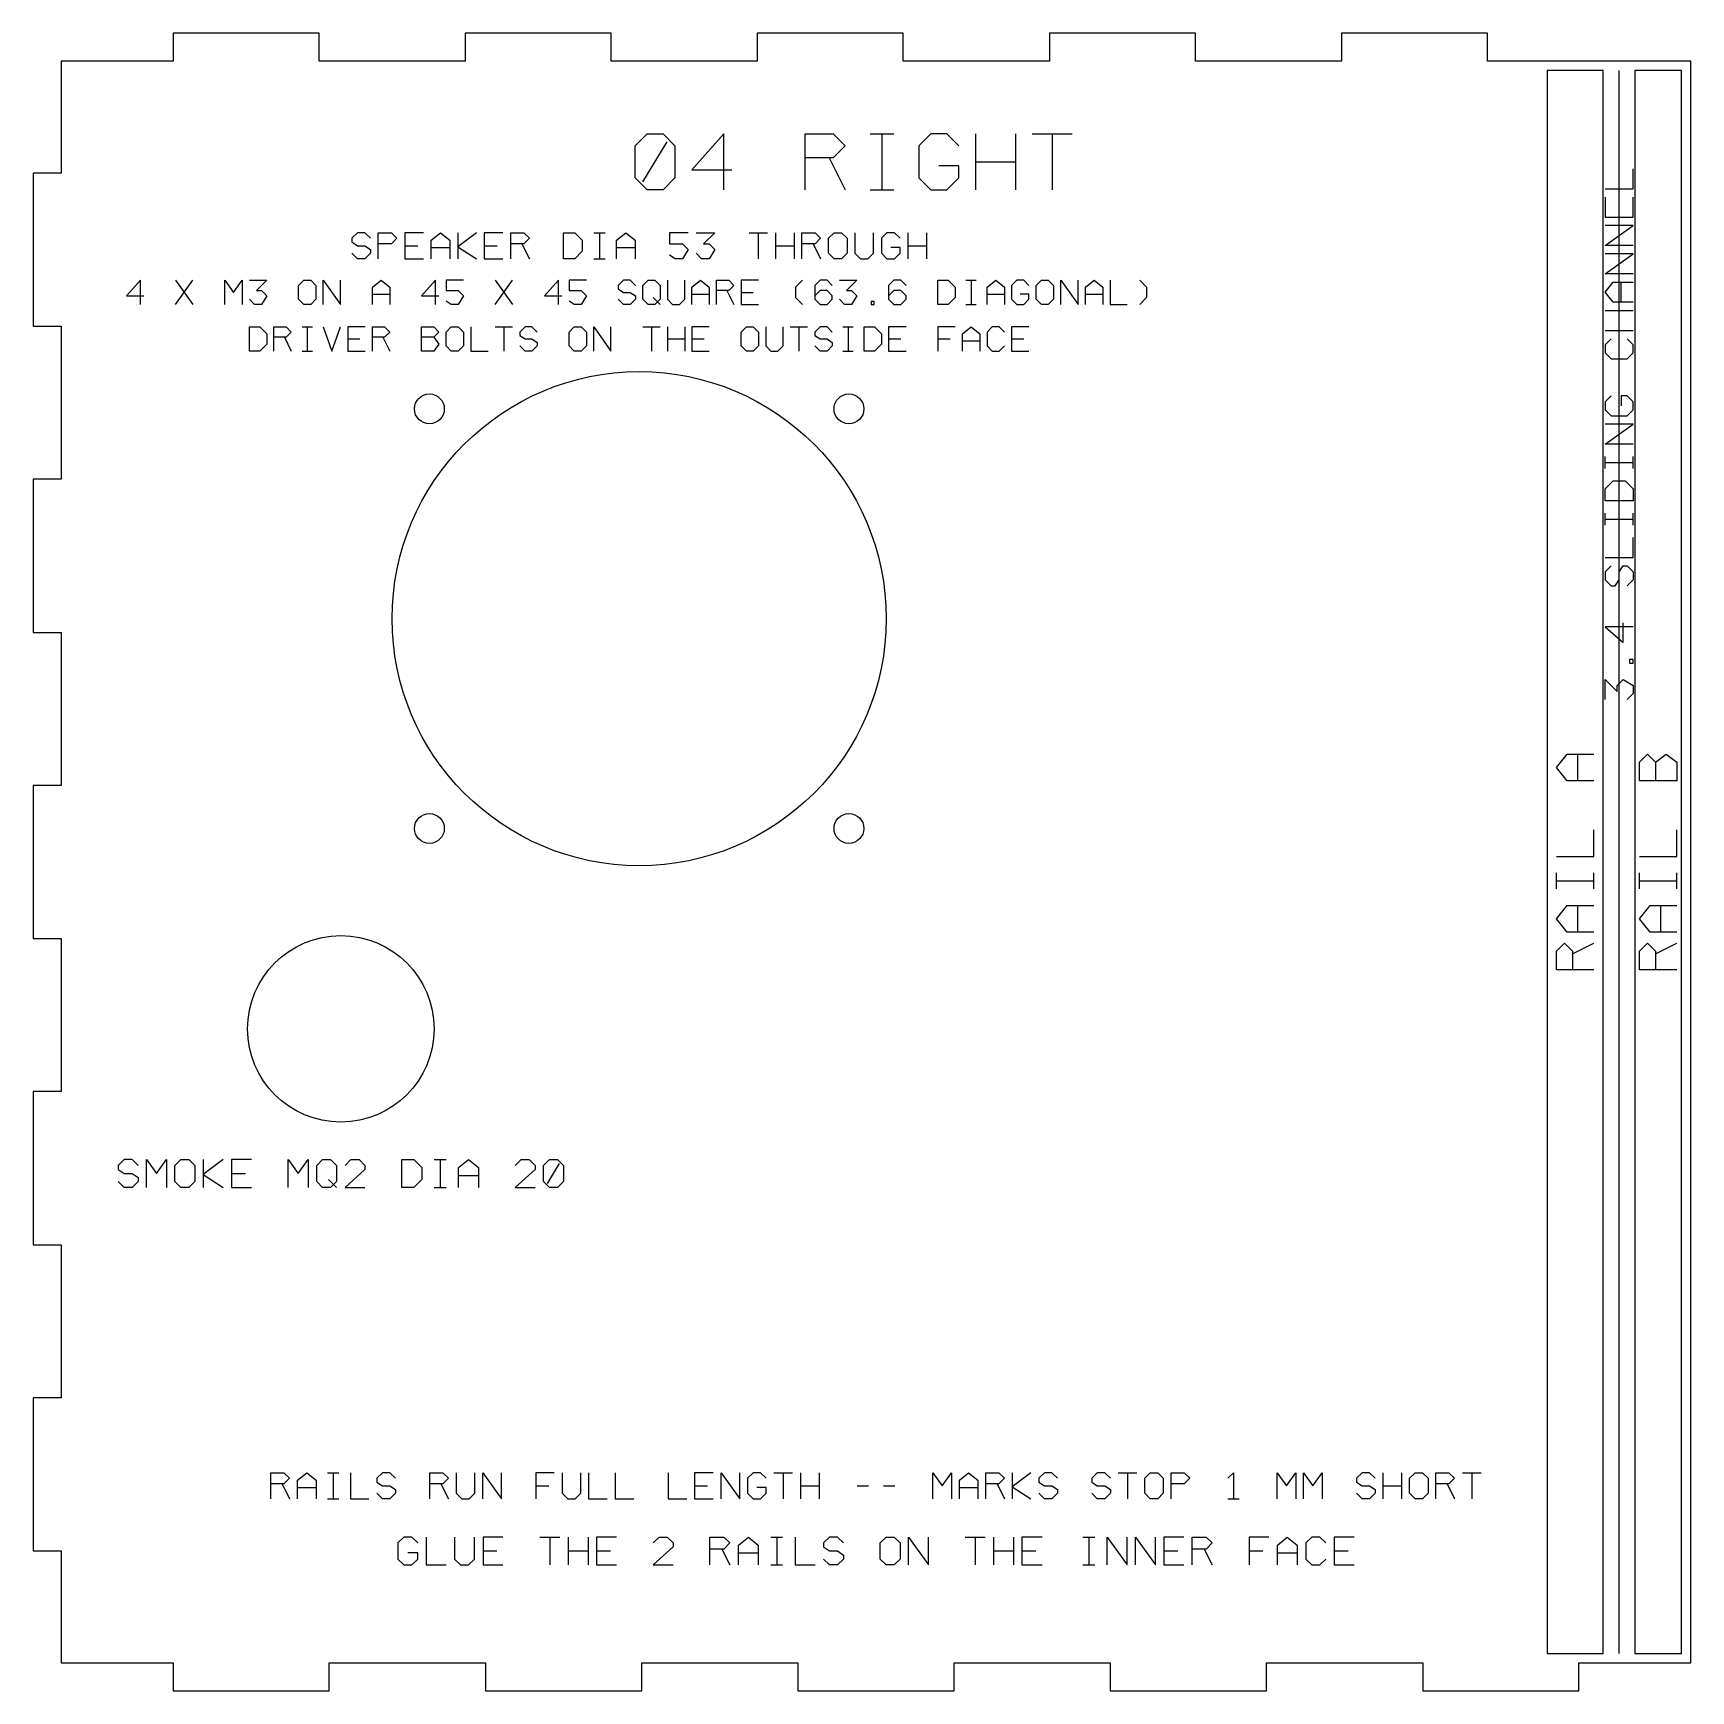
# Model space of a CAD drawing. Extents: x 10 to 567, y 10 to 236.
# Drawn here: x 389.6 to 567.4, y 10 to 187.8 of the extents above; entities that cross this region are included whole.
import ezdxf

# ---------------------------------------------------------------- set-up
doc = ezdxf.new("R2010")
doc.units = 0
doc.layers.add('CUT', color=1, linetype='Continuous')
doc.layers.add('ENGRAVE', color=5, linetype='Continuous')

msp = doc.modelspace()

# ---------------------------------------------------------------- linework, layer by layer
at = {"layer": 'CUT', "color": 1}
msp.add_lwpolyline([(392.6, 13), (404.6, 13), (404.6, 10), (421.36, 10), (421.36, 13), (438.11, 13), (438.11, 10), (454.87, 10), (454.87, 13), (471.62, 13), (471.62, 10), (488.38, 10), (488.38, 13), (505.13, 13), (505.13, 10), (521.89, 10), (521.89, 13), (538.64, 13), (538.64, 10), (555.4, 10), (555.4, 13), (567.4, 13), (567.4, 184.8), (545.6, 184.8), (545.6, 187.8), (529.93, 187.8), (529.93, 184.8), (514.27, 184.8), (514.27, 187.8), (498.6, 187.8), (498.6, 184.8), (482.93, 184.8), (482.93, 187.8), (467.27, 187.8), (467.27, 184.8), (451.6, 184.8), (451.6, 187.8), (435.93, 187.8), (435.93, 184.8), (420.27, 184.8), (420.27, 187.8), (404.6, 187.8), (404.6, 184.8), (392.6, 184.8), (392.6, 172.8), (389.6, 172.8), (389.6, 156.38), (392.6, 156.38), (392.6, 139.96), (389.6, 139.96), (389.6, 123.53), (392.6, 123.53), (392.6, 107.11), (389.6, 107.11), (389.6, 90.69), (392.6, 90.69), (392.6, 74.27), (389.6, 74.27), (389.6, 57.84), (392.6, 57.84), (392.6, 41.42), (389.6, 41.42), (389.6, 25), (392.6, 25)], close=True, dxfattribs=at)
for centre, radius in [((454.6, 125), 26.5), ((432.1, 147.5), 1.6), ((477.1, 147.5), 1.6), ((432.1, 102.5), 1.6), ((477.1, 102.5), 1.6), ((422.6, 81), 10)]:
    msp.add_circle(centre, radius, dxfattribs=at)
at = {"layer": 'ENGRAVE', "color": 5}
for points in [[(552, 14), (558, 14), (558, 183.8), (552, 183.8)], [(561.4, 14), (566.4, 14), (566.4, 183.8), (561.4, 183.8)]]:
    msp.add_lwpolyline(points, close=True, dxfattribs=at)
for points in [[(559.7, 14), (559.7, 183.8)], [(455.44, 177), (457.16, 177), (458.44, 175.71), (458.44, 172.29), (457.16, 171), (455.44, 171), (454.16, 172.29), (454.16, 175.71), (455.44, 177)], [(455.01, 171.86), (457.59, 176.14)], [(463.67, 171), (463.67, 177), (460.24, 173.14), (464.53, 173.14)], [(472.41, 171), (472.41, 177), (475.41, 177), (476.7, 175.71), (475.41, 174.43), (472.41, 174.43)], [(479.36, 177), (481.93, 177)], [(480.64, 177), (480.64, 171)], [(488.87, 175.71), (487.59, 177), (485.87, 177), (484.59, 175.71), (484.59, 172.29), (485.87, 171), (487.59, 171), (488.87, 172.29), (488.87, 173.57), (486.73, 173.57)], [(490.67, 177), (490.67, 171)], [(494.96, 177), (494.96, 171)], [(496.76, 177), (501.04, 177)], [(498.9, 177), (498.9, 171)], [(474.99, 174.43), (476.7, 171)], [(490.67, 174), (494.96, 174)], [(558.2, 171.11), (561.2, 171.11), (561.2, 173.26)], [(479.36, 171), (481.93, 171)], [(558.2, 170.21), (558.2, 168.07), (561.2, 168.07), (561.2, 170.21)], [(559.7, 168.07), (559.7, 169.57)], [(561.2, 165.03), (558.2, 165.03), (561.2, 167.17), (558.2, 167.17)], [(425.78, 165.8), (425.18, 166.4), (424.38, 166.4), (423.78, 165.8), (423.78, 165.4), (424.38, 165), (425.18, 165), (425.78, 164.6), (425.78, 164.2), (425.18, 163.6), (424.38, 163.6), (423.78, 164.2)], [(426.62, 163.6), (426.62, 166.4), (428.02, 166.4), (428.62, 165.8), (428.02, 165.2), (426.62, 165.2)], [(431.46, 166.4), (429.46, 166.4), (429.46, 163.6), (431.46, 163.6)], [(432.3, 163.6), (432.3, 165.6), (433.3, 166.4), (434.3, 165.6), (434.3, 163.6)], [(435.14, 166.4), (435.14, 163.6)], [(437.14, 166.4), (435.14, 164.88)], [(439.98, 166.4), (437.98, 166.4), (437.98, 163.6), (439.98, 163.6)], [(440.82, 163.6), (440.82, 166.4), (442.22, 166.4), (442.82, 165.8), (442.22, 165.2), (440.82, 165.2)], [(446.5, 163.6), (446.5, 166.4), (447.7, 166.4), (448.5, 165.6), (448.5, 164.4), (447.7, 163.6), (446.5, 163.6)], [(449.74, 166.4), (450.94, 166.4)], [(450.34, 166.4), (450.34, 163.6)], [(452.18, 163.6), (452.18, 165.6), (453.18, 166.4), (454.18, 165.6), (454.18, 163.6)], [(459.86, 166.4), (457.86, 166.4), (457.86, 165.2), (459.26, 165.2), (459.86, 164.6), (459.26, 163.6), (458.46, 163.6), (457.86, 164)], [(460.7, 166.4), (462.7, 166.4), (461.5, 165.2), (462.1, 165.2), (462.7, 164.6), (462.1, 163.6), (461.3, 163.6), (460.7, 164.2)], [(466.38, 166.4), (468.38, 166.4)], [(467.38, 166.4), (467.38, 163.6)], [(469.22, 166.4), (469.22, 163.6)], [(471.22, 166.4), (471.22, 163.6)], [(472.06, 163.6), (472.06, 166.4), (473.46, 166.4), (474.06, 165.8), (473.46, 165.2), (472.06, 165.2)], [(475.5, 166.4), (476.3, 166.4), (476.9, 165.8), (476.9, 164.2), (476.3, 163.6), (475.5, 163.6), (474.9, 164.2), (474.9, 165.8), (475.5, 166.4)], [(477.74, 166.4), (477.74, 164.2), (478.34, 163.6), (479.14, 163.6), (479.74, 164.2), (479.74, 166.4)], [(482.58, 165.8), (481.98, 166.4), (481.18, 166.4), (480.58, 165.8), (480.58, 164.2), (481.18, 163.6), (481.98, 163.6), (482.58, 164.2), (482.58, 164.8), (481.58, 164.8)], [(483.42, 166.4), (483.42, 163.6)], [(485.42, 166.4), (485.42, 163.6)], [(429.46, 165), (430.86, 165)], [(432.3, 164.8), (434.3, 164.8)], [(435.14, 164.88), (437.14, 163.6)], [(437.98, 165), (439.38, 165)], [(442.02, 165.2), (442.82, 163.6)], [(449.74, 163.6), (450.94, 163.6)], [(452.18, 164.8), (454.18, 164.8)], [(469.22, 165), (471.22, 165)], [(473.26, 165.2), (474.06, 163.6)], [(483.42, 165), (485.42, 165)], [(561.2, 161.99), (558.2, 161.99), (561.2, 164.13), (558.2, 164.13)], [(401.1, 158.7), (401.1, 161.3), (399.61, 159.63), (401.47, 159.63)], [(404.88, 161.3), (406.74, 158.7)], [(404.88, 158.7), (406.74, 161.3)], [(410.16, 158.7), (410.16, 161.3), (411.09, 160), (412.02, 161.3), (412.02, 158.7)], [(412.8, 161.3), (414.65, 161.3), (413.54, 160.19), (414.1, 160.19), (414.65, 159.63), (414.1, 158.7), (413.35, 158.7), (412.8, 159.26)], [(418.63, 161.3), (419.37, 161.3), (419.93, 160.74), (419.93, 159.26), (419.37, 158.7), (418.63, 158.7), (418.07, 159.26), (418.07, 160.74), (418.63, 161.3)], [(420.71, 158.7), (420.71, 161.3), (422.56, 158.7), (422.56, 161.3)], [(425.98, 158.7), (425.98, 160.56), (426.91, 161.3), (427.84, 160.56), (427.84, 158.7)], [(432.74, 158.7), (432.74, 161.3), (431.26, 159.63), (433.11, 159.63)], [(435.75, 161.3), (433.89, 161.3), (433.89, 160.19), (435.19, 160.19), (435.75, 159.63), (435.19, 158.7), (434.45, 158.7), (433.89, 159.07)], [(439.17, 161.3), (441.02, 158.7)], [(439.17, 158.7), (441.02, 161.3)], [(445.93, 158.7), (445.93, 161.3), (444.44, 159.63), (446.3, 159.63)], [(448.94, 161.3), (447.08, 161.3), (447.08, 160.19), (448.38, 160.19), (448.94, 159.63), (448.38, 158.7), (447.64, 158.7), (447.08, 159.07)], [(454.21, 160.74), (453.65, 161.3), (452.91, 161.3), (452.35, 160.74), (452.35, 160.37), (452.91, 160), (453.65, 160), (454.21, 159.63), (454.21, 159.26), (453.65, 158.7), (452.91, 158.7), (452.35, 159.26)], [(455.55, 161.3), (456.29, 161.3), (456.85, 160.74), (456.85, 159.26), (456.29, 158.7), (455.55, 158.7), (454.99, 159.26), (454.99, 160.74), (455.55, 161.3)], [(457.63, 161.3), (457.63, 159.26), (458.18, 158.7), (458.93, 158.7), (459.48, 159.26), (459.48, 161.3)], [(460.26, 158.7), (460.26, 160.56), (461.19, 161.3), (462.12, 160.56), (462.12, 158.7)], [(462.9, 158.7), (462.9, 161.3), (464.2, 161.3), (464.76, 160.74), (464.2, 160.19), (462.9, 160.19)], [(464.02, 160.19), (464.76, 158.7)], [(467.4, 161.3), (465.54, 161.3), (465.54, 158.7), (467.4, 158.7)], [(472.11, 161.3), (471.37, 160.56), (471.37, 159.44), (472.11, 158.7)], [(475.31, 160.74), (474.75, 161.3), (474.01, 161.3), (473.45, 160.74), (473.45, 159.26), (474.01, 158.7), (474.75, 158.7), (475.31, 159.26), (475.31, 159.63), (474.75, 160.19), (474.01, 160.19), (473.45, 159.63)], [(476.09, 161.3), (477.94, 161.3), (476.83, 160.19), (477.39, 160.19), (477.94, 159.63), (477.39, 158.7), (476.64, 158.7), (476.09, 159.26)], [(483.22, 160.74), (482.66, 161.3), (481.92, 161.3), (481.36, 160.74), (481.36, 159.26), (481.92, 158.7), (482.66, 158.7), (483.22, 159.26), (483.22, 159.63), (482.66, 160.19), (481.92, 160.19), (481.36, 159.63)], [(486.64, 158.7), (486.64, 161.3), (487.75, 161.3), (488.49, 160.56), (488.49, 159.44), (487.75, 158.7), (486.64, 158.7)], [(489.64, 161.3), (490.76, 161.3)], [(490.2, 161.3), (490.2, 158.7)], [(491.91, 158.7), (491.91, 160.56), (492.84, 161.3), (493.77, 160.56), (493.77, 158.7)], [(496.4, 160.74), (495.85, 161.3), (495.1, 161.3), (494.55, 160.74), (494.55, 159.26), (495.1, 158.7), (495.85, 158.7), (496.4, 159.26), (496.4, 159.81), (495.48, 159.81)], [(497.74, 161.3), (498.48, 161.3), (499.04, 160.74), (499.04, 159.26), (498.48, 158.7), (497.74, 158.7), (497.18, 159.26), (497.18, 160.74), (497.74, 161.3)], [(499.82, 158.7), (499.82, 161.3), (501.68, 158.7), (501.68, 161.3)], [(502.46, 158.7), (502.46, 160.56), (503.39, 161.3), (504.32, 160.56), (504.32, 158.7)], [(505.1, 161.3), (505.1, 158.7), (506.95, 158.7)], [(508.29, 161.3), (509.03, 160.56), (509.03, 159.44), (508.29, 158.7)], [(561.2, 158.94), (559.06, 158.94), (558.2, 160.01), (559.06, 161.09), (561.2, 161.09)], [(559.91, 158.94), (559.91, 161.09)], [(425.98, 159.81), (427.84, 159.81)], [(456.1, 159.44), (456.85, 158.7)], [(460.26, 159.81), (462.12, 159.81)], [(465.54, 160), (466.84, 160)], [(479.47, 158.7), (479.8, 158.7), (479.8, 159.03), (479.47, 159.03), (479.47, 158.7)], [(489.64, 158.7), (490.76, 158.7)], [(491.91, 159.81), (493.77, 159.81)], [(502.46, 159.81), (504.32, 159.81)], [(558.2, 158.04), (561.2, 158.04)], [(559.7, 155.9), (559.7, 158.04)], [(412.8, 153.7), (412.8, 156.3), (413.91, 156.3), (414.65, 155.56), (414.65, 154.44), (413.91, 153.7), (412.8, 153.7)], [(415.43, 153.7), (415.43, 156.3), (416.73, 156.3), (417.29, 155.74), (416.73, 155.19), (415.43, 155.19)], [(416.55, 155.19), (417.29, 153.7)], [(418.44, 156.3), (419.56, 156.3)], [(419, 156.3), (419, 153.7)], [(420.71, 156.3), (421.64, 153.7), (422.56, 156.3)], [(425.2, 156.3), (423.34, 156.3), (423.34, 153.7), (425.2, 153.7)], [(423.34, 155), (424.64, 155)], [(425.98, 153.7), (425.98, 156.3), (427.28, 156.3), (427.84, 155.74), (427.28, 155.19), (425.98, 155.19)], [(427.1, 155.19), (427.84, 153.7)], [(431.26, 153.7), (431.26, 156.3), (432.56, 156.3), (433.11, 155.74), (432.56, 155.19), (431.26, 155.19)], [(432.56, 155.19), (433.11, 154.44), (432.56, 153.7), (431.26, 153.7)], [(434.45, 156.3), (435.19, 156.3), (435.75, 155.74), (435.75, 154.26), (435.19, 153.7), (434.45, 153.7), (433.89, 154.26), (433.89, 155.74), (434.45, 156.3)], [(436.53, 156.3), (436.53, 153.7), (438.39, 153.7)], [(439.17, 156.3), (441.02, 156.3)], [(440.1, 156.3), (440.1, 153.7)], [(443.66, 155.74), (443.1, 156.3), (442.36, 156.3), (441.8, 155.74), (441.8, 155.37), (442.36, 155), (443.1, 155), (443.66, 154.63), (443.66, 154.26), (443.1, 153.7), (442.36, 153.7), (441.8, 154.26)], [(447.64, 156.3), (448.38, 156.3), (448.94, 155.74), (448.94, 154.26), (448.38, 153.7), (447.64, 153.7), (447.08, 154.26), (447.08, 155.74), (447.64, 156.3)], [(449.72, 153.7), (449.72, 156.3), (451.57, 153.7), (451.57, 156.3)], [(454.99, 156.3), (456.85, 156.3)], [(455.92, 156.3), (455.92, 153.7)], [(457.63, 156.3), (457.63, 153.7)], [(457.63, 155), (459.48, 155)], [(459.48, 156.3), (459.48, 153.7)], [(462.12, 156.3), (460.26, 156.3), (460.26, 153.7), (462.12, 153.7)], [(460.26, 155), (461.56, 155)], [(466.1, 156.3), (466.84, 156.3), (467.4, 155.74), (467.4, 154.26), (466.84, 153.7), (466.1, 153.7), (465.54, 154.26), (465.54, 155.74), (466.1, 156.3)], [(468.18, 156.3), (468.18, 154.26), (468.73, 153.7), (469.48, 153.7), (470.03, 154.26), (470.03, 156.3)], [(470.81, 156.3), (472.67, 156.3)], [(471.74, 156.3), (471.74, 153.7)], [(475.31, 155.74), (474.75, 156.3), (474.01, 156.3), (473.45, 155.74), (473.45, 155.37), (474.01, 155), (474.75, 155), (475.31, 154.63), (475.31, 154.26), (474.75, 153.7), (474.01, 153.7), (473.45, 154.26)], [(476.46, 156.3), (477.57, 156.3)], [(477.02, 156.3), (477.02, 153.7)], [(478.72, 153.7), (478.72, 156.3), (479.84, 156.3), (480.58, 155.56), (480.58, 154.44), (479.84, 153.7), (478.72, 153.7)], [(483.22, 156.3), (481.36, 156.3), (481.36, 153.7), (483.22, 153.7)], [(481.36, 155), (482.66, 155)], [(488.49, 156.3), (486.64, 156.3), (486.64, 153.7)], [(486.64, 155), (487.94, 155)], [(489.27, 153.7), (489.27, 155.56), (490.2, 156.3), (491.13, 155.56), (491.13, 153.7)], [(489.27, 154.81), (491.13, 154.81)], [(493.77, 155.74), (493.21, 156.3), (492.47, 156.3), (491.91, 155.74), (491.91, 154.26), (492.47, 153.7), (493.21, 153.7), (493.77, 154.26)], [(496.4, 156.3), (494.55, 156.3), (494.55, 153.7), (496.4, 153.7)], [(494.55, 155), (495.85, 155)], [(558.2, 155.9), (561.2, 155.9)], [(558.84, 155), (558.2, 154.36), (558.2, 153.5), (558.84, 152.86), (560.56, 152.86), (561.2, 153.5), (561.2, 154.36), (560.56, 155)], [(418.44, 153.7), (419.56, 153.7)], [(476.46, 153.7), (477.57, 153.7)], [(558.84, 148.91), (558.2, 148.27), (558.2, 147.41), (558.84, 146.77), (560.56, 146.77), (561.2, 147.41), (561.2, 148.27), (560.56, 148.91), (559.91, 148.91), (559.91, 147.84)], [(561.2, 143.73), (558.2, 143.73), (561.2, 145.87), (558.2, 145.87)], [(558.2, 141.11), (558.2, 142.4)], [(561.2, 141.11), (561.2, 142.4)], [(558.2, 141.76), (561.2, 141.76)], [(561.2, 137.64), (558.2, 137.64), (558.2, 138.93), (559.06, 139.79), (560.34, 139.79), (561.2, 138.93), (561.2, 137.64)], [(558.2, 135.03), (558.2, 136.31)], [(558.2, 135.67), (561.2, 135.67)], [(561.2, 135.03), (561.2, 136.31)], [(558.2, 131.56), (561.2, 131.56), (561.2, 133.7)], [(558.84, 130.66), (558.2, 130.01), (558.2, 129.16), (558.84, 128.51), (559.27, 128.51), (559.7, 129.16), (559.7, 130.01), (560.13, 130.66), (560.56, 130.66), (561.2, 130.01), (561.2, 129.16), (560.56, 128.51)], [(561.2, 124.14), (558.2, 124.14), (560.13, 122.43), (560.13, 124.57)], [(561.2, 120.24), (561.2, 120.63), (560.81, 120.63), (560.81, 120.24), (561.2, 120.24)], [(558.2, 116.34), (558.2, 118.49), (559.49, 117.2), (559.49, 117.84), (560.13, 118.49), (561.2, 117.84), (561.2, 116.99), (560.56, 116.34)], [(557, 107.61), (554.14, 107.61), (553, 109.04), (554.14, 110.47), (557, 110.47)], [(555.29, 107.61), (555.29, 110.47)], [(565.9, 107.61), (561.9, 107.61), (561.9, 109.61), (562.76, 110.47), (563.61, 109.61), (563.61, 107.61)], [(563.61, 109.61), (564.76, 110.47), (565.9, 109.61), (565.9, 107.61)], [(553, 99.5), (557, 99.5), (557, 102.36)], [(561.9, 99.5), (565.9, 99.5), (565.9, 102.36)], [(553, 96.01), (553, 97.73)], [(553, 96.87), (557, 96.87)], [(557, 96.01), (557, 97.73)], [(561.9, 96.01), (561.9, 97.73)], [(561.9, 96.87), (565.9, 96.87)], [(565.9, 96.01), (565.9, 97.73)], [(557, 91.39), (554.14, 91.39), (553, 92.81), (554.14, 94.24), (557, 94.24)], [(555.29, 91.39), (555.29, 94.24)], [(565.9, 91.39), (563.04, 91.39), (561.9, 92.81), (563.04, 94.24), (565.9, 94.24)], [(564.19, 91.39), (564.19, 94.24)], [(557, 87.33), (553, 87.33), (553, 89.33), (553.86, 90.19), (554.71, 89.33), (554.71, 87.33)], [(554.71, 89.04), (557, 90.19)], [(565.9, 87.33), (561.9, 87.33), (561.9, 89.33), (562.76, 90.19), (563.61, 89.33), (563.61, 87.33)], [(563.61, 89.04), (565.9, 90.19)], [(400.85, 66.36), (400.21, 67), (399.35, 67), (398.71, 66.36), (398.71, 65.93), (399.35, 65.5), (400.21, 65.5), (400.85, 65.07), (400.85, 64.64), (400.21, 64), (399.35, 64), (398.71, 64.64)], [(401.75, 64), (401.75, 67), (402.82, 65.5), (403.89, 67), (403.89, 64)], [(405.44, 67), (406.29, 67), (406.94, 66.36), (406.94, 64.64), (406.29, 64), (405.44, 64), (404.79, 64.64), (404.79, 66.36), (405.44, 67)], [(407.84, 67), (407.84, 64)], [(409.98, 67), (407.84, 65.37)], [(413.02, 67), (410.88, 67), (410.88, 64), (413.02, 64)], [(416.96, 64), (416.96, 67), (418.04, 65.5), (419.11, 67), (419.11, 64)], [(420.65, 67), (421.51, 67), (422.15, 66.36), (422.15, 64.64), (421.51, 64), (420.65, 64), (420.01, 64.64), (420.01, 66.36), (420.65, 67)], [(423.05, 66.36), (423.69, 67), (424.55, 67), (425.19, 66.36), (425.19, 65.93), (423.05, 64), (425.19, 64)], [(429.14, 64), (429.14, 67), (430.42, 67), (431.28, 66.14), (431.28, 64.86), (430.42, 64), (429.14, 64)], [(432.61, 67), (433.89, 67)], [(433.25, 67), (433.25, 64)], [(435.22, 64), (435.22, 66.14), (436.29, 67), (437.36, 66.14), (437.36, 64)], [(441.31, 66.36), (441.95, 67), (442.81, 67), (443.45, 66.36), (443.45, 65.93), (441.31, 64), (443.45, 64)], [(444.99, 67), (445.85, 67), (446.49, 66.36), (446.49, 64.64), (445.85, 64), (444.99, 64), (444.35, 64.64), (444.35, 66.36), (444.99, 67)], [(444.78, 64.43), (446.06, 66.57)], [(407.84, 65.37), (409.98, 64)], [(410.88, 65.5), (412.38, 65.5)], [(421.29, 64.86), (422.15, 64)], [(435.22, 65.29), (437.36, 65.29)], [(432.61, 64), (433.89, 64)], [(415.1, 30.6), (415.1, 33.4), (416.5, 33.4), (417.1, 32.8), (416.5, 32.2), (415.1, 32.2)], [(416.3, 32.2), (417.1, 30.6)], [(417.94, 30.6), (417.94, 32.6), (418.94, 33.4), (419.94, 32.6), (419.94, 30.6)], [(421.18, 33.4), (422.38, 33.4)], [(421.78, 33.4), (421.78, 30.6)], [(423.62, 33.4), (423.62, 30.6), (425.62, 30.6)], [(428.46, 32.8), (427.86, 33.4), (427.06, 33.4), (426.46, 32.8), (426.46, 32.4), (427.06, 32), (427.86, 32), (428.46, 31.6), (428.46, 31.2), (427.86, 30.6), (427.06, 30.6), (426.46, 31.2)], [(432.14, 30.6), (432.14, 33.4), (433.54, 33.4), (434.14, 32.8), (433.54, 32.2), (432.14, 32.2)], [(433.34, 32.2), (434.14, 30.6)], [(434.98, 33.4), (434.98, 31.2), (435.58, 30.6), (436.38, 30.6), (436.98, 31.2), (436.98, 33.4)], [(437.82, 30.6), (437.82, 33.4), (439.82, 30.6), (439.82, 33.4)], [(445.5, 33.4), (443.5, 33.4), (443.5, 30.6)], [(446.34, 33.4), (446.34, 31.2), (446.94, 30.6), (447.74, 30.6), (448.34, 31.2), (448.34, 33.4)], [(449.18, 33.4), (449.18, 30.6), (451.18, 30.6)], [(452.02, 33.4), (452.02, 30.6), (454.02, 30.6)], [(457.7, 33.4), (457.7, 30.6), (459.7, 30.6)], [(462.54, 33.4), (460.54, 33.4), (460.54, 30.6), (462.54, 30.6)], [(463.38, 30.6), (463.38, 33.4), (465.38, 30.6), (465.38, 33.4)], [(468.22, 32.8), (467.62, 33.4), (466.82, 33.4), (466.22, 32.8), (466.22, 31.2), (466.82, 30.6), (467.62, 30.6), (468.22, 31.2), (468.22, 31.8), (467.22, 31.8)], [(469.06, 33.4), (471.06, 33.4)], [(470.06, 33.4), (470.06, 30.6)], [(471.9, 33.4), (471.9, 30.6)], [(473.9, 33.4), (473.9, 30.6)], [(486.1, 30.6), (486.1, 33.4), (487.1, 32), (488.1, 33.4), (488.1, 30.6)], [(488.94, 30.6), (488.94, 32.6), (489.94, 33.4), (490.94, 32.6), (490.94, 30.6)], [(491.78, 30.6), (491.78, 33.4), (493.18, 33.4), (493.78, 32.8), (493.18, 32.2), (491.78, 32.2)], [(492.98, 32.2), (493.78, 30.6)], [(494.62, 33.4), (494.62, 30.6)], [(496.62, 33.4), (494.62, 31.88)], [(499.46, 32.8), (498.86, 33.4), (498.06, 33.4), (497.46, 32.8), (497.46, 32.4), (498.06, 32), (498.86, 32), (499.46, 31.6), (499.46, 31.2), (498.86, 30.6), (498.06, 30.6), (497.46, 31.2)], [(505.14, 32.8), (504.54, 33.4), (503.74, 33.4), (503.14, 32.8), (503.14, 32.4), (503.74, 32), (504.54, 32), (505.14, 31.6), (505.14, 31.2), (504.54, 30.6), (503.74, 30.6), (503.14, 31.2)], [(505.98, 33.4), (507.98, 33.4)], [(506.98, 33.4), (506.98, 30.6)], [(509.42, 33.4), (510.22, 33.4), (510.82, 32.8), (510.82, 31.2), (510.22, 30.6), (509.42, 30.6), (508.82, 31.2), (508.82, 32.8), (509.42, 33.4)], [(511.66, 30.6), (511.66, 33.4), (513.06, 33.4), (513.66, 32.8), (513.06, 32.2), (511.66, 32.2)], [(517.74, 32.8), (518.34, 33.4), (518.34, 30.6)], [(523.02, 30.6), (523.02, 33.4), (524.02, 32), (525.02, 33.4), (525.02, 30.6)], [(525.86, 30.6), (525.86, 33.4), (526.86, 32), (527.86, 33.4), (527.86, 30.6)], [(533.54, 32.8), (532.94, 33.4), (532.14, 33.4), (531.54, 32.8), (531.54, 32.4), (532.14, 32), (532.94, 32), (533.54, 31.6), (533.54, 31.2), (532.94, 30.6), (532.14, 30.6), (531.54, 31.2)], [(534.38, 33.4), (534.38, 30.6)], [(536.38, 33.4), (536.38, 30.6)], [(537.82, 33.4), (538.62, 33.4), (539.22, 32.8), (539.22, 31.2), (538.62, 30.6), (537.82, 30.6), (537.22, 31.2), (537.22, 32.8), (537.82, 33.4)], [(540.06, 30.6), (540.06, 33.4), (541.46, 33.4), (542.06, 32.8), (541.46, 32.2), (540.06, 32.2)], [(541.26, 32.2), (542.06, 30.6)], [(542.9, 33.4), (544.9, 33.4)], [(543.9, 33.4), (543.9, 30.6)], [(417.94, 31.8), (419.94, 31.8)], [(421.18, 30.6), (422.38, 30.6)], [(443.5, 32), (444.9, 32)], [(460.54, 32), (461.94, 32)], [(471.9, 32), (473.9, 32)], [(477.98, 32), (479.18, 32)], [(480.82, 32), (482.02, 32)], [(488.94, 31.8), (490.94, 31.8)], [(494.62, 31.88), (496.62, 30.6)], [(517.74, 30.6), (518.94, 30.6)], [(534.38, 32), (536.38, 32)], [(430.86, 25.86), (430.22, 26.5), (429.36, 26.5), (428.72, 25.86), (428.72, 24.14), (429.36, 23.5), (430.22, 23.5), (430.86, 24.14), (430.86, 24.79), (429.79, 24.79)], [(431.76, 26.5), (431.76, 23.5), (433.91, 23.5)], [(434.81, 26.5), (434.81, 24.14), (435.45, 23.5), (436.31, 23.5), (436.95, 24.14), (436.95, 26.5)], [(439.99, 26.5), (437.85, 26.5), (437.85, 23.5), (439.99, 23.5)], [(437.85, 25), (439.35, 25)], [(443.94, 26.5), (446.08, 26.5)], [(445.01, 26.5), (445.01, 23.5)], [(446.98, 26.5), (446.98, 23.5)], [(446.98, 25), (449.12, 25)], [(449.12, 26.5), (449.12, 23.5)], [(452.16, 26.5), (450.02, 26.5), (450.02, 23.5), (452.16, 23.5)], [(450.02, 25), (451.52, 25)], [(456.11, 25.86), (456.75, 26.5), (457.61, 26.5), (458.25, 25.86), (458.25, 25.43), (456.11, 23.5), (458.25, 23.5)], [(462.19, 23.5), (462.19, 26.5), (463.69, 26.5), (464.34, 25.86), (463.69, 25.21), (462.19, 25.21)], [(463.48, 25.21), (464.34, 23.5)], [(465.24, 23.5), (465.24, 25.64), (466.31, 26.5), (467.38, 25.64), (467.38, 23.5)], [(468.71, 26.5), (469.99, 26.5)], [(469.35, 26.5), (469.35, 23.5)], [(471.32, 26.5), (471.32, 23.5), (473.46, 23.5)], [(476.51, 25.86), (475.86, 26.5), (475.01, 26.5), (474.36, 25.86), (474.36, 25.43), (475.01, 25), (475.86, 25), (476.51, 24.57), (476.51, 24.14), (475.86, 23.5), (475.01, 23.5), (474.36, 24.14)], [(481.09, 26.5), (481.95, 26.5), (482.59, 25.86), (482.59, 24.14), (481.95, 23.5), (481.09, 23.5), (480.45, 24.14), (480.45, 25.86), (481.09, 26.5)], [(483.49, 23.5), (483.49, 26.5), (485.64, 23.5), (485.64, 26.5)], [(489.58, 26.5), (491.72, 26.5)], [(490.65, 26.5), (490.65, 23.5)], [(492.62, 26.5), (492.62, 23.5)], [(492.62, 25), (494.76, 25)], [(494.76, 26.5), (494.76, 23.5)], [(497.81, 26.5), (495.66, 26.5), (495.66, 23.5), (497.81, 23.5)], [(495.66, 25), (497.16, 25)], [(502.18, 26.5), (503.46, 26.5)], [(502.82, 26.5), (502.82, 23.5)], [(504.79, 23.5), (504.79, 26.5), (506.94, 23.5), (506.94, 26.5)], [(507.84, 23.5), (507.84, 26.5), (509.98, 23.5), (509.98, 26.5)], [(513.02, 26.5), (510.88, 26.5), (510.88, 23.5), (513.02, 23.5)], [(510.88, 25), (512.38, 25)], [(513.92, 23.5), (513.92, 26.5), (515.42, 26.5), (516.06, 25.86), (515.42, 25.21), (513.92, 25.21)], [(515.21, 25.21), (516.06, 23.5)], [(522.15, 26.5), (520.01, 26.5), (520.01, 23.5)], [(520.01, 25), (521.51, 25)], [(523.05, 23.5), (523.05, 25.64), (524.12, 26.5), (525.19, 25.64), (525.19, 23.5)], [(528.24, 25.86), (527.59, 26.5), (526.74, 26.5), (526.09, 25.86), (526.09, 24.14), (526.74, 23.5), (527.59, 23.5), (528.24, 24.14)], [(531.28, 26.5), (529.14, 26.5), (529.14, 23.5), (531.28, 23.5)], [(529.14, 25), (530.64, 25)], [(465.24, 24.79), (467.38, 24.79)], [(468.71, 23.5), (469.99, 23.5)], [(502.18, 23.5), (503.46, 23.5)], [(523.05, 24.79), (525.19, 24.79)]]:
    msp.add_lwpolyline(points, dxfattribs=at)

doc.saveas('drawing.dxf')
